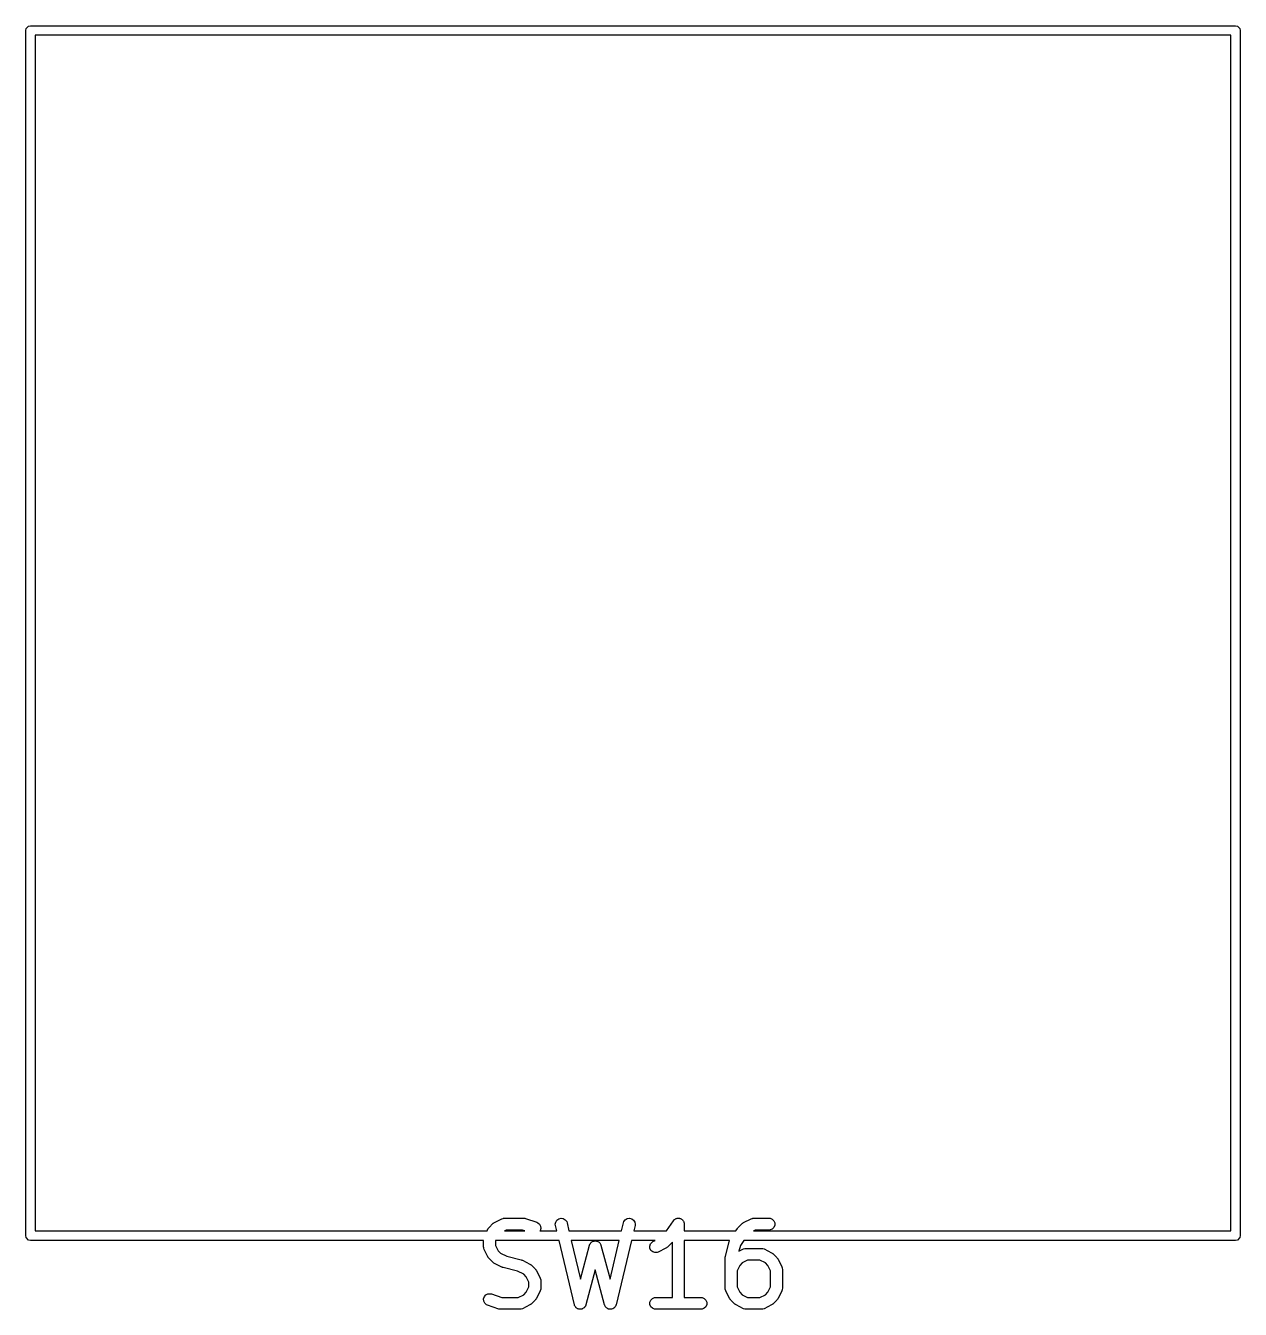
# Model space of a CAD drawing. Extents: x -0.52 to 5.81, y -3.54 to 0.77.
# Drawn here: x 1.824 to 2.428, y -0.611 to 0.026 of the extents above; entities that cross this region are included whole.
import ezdxf

# ---------------------------------------------------------------- set-up
doc = ezdxf.new("R2010")
doc.units = 0
doc.header["$MEASUREMENT"] = 0
doc.layers.add('BLACK', color=7, linetype='CONTINUOUS')

msp = doc.modelspace()

# ---------------------------------------------------------------- linework, layer by layer
at = {"layer": 'BLACK', "linetype": 'CONTINUOUS'}
for p, q in [((1.82459, 0.02453), (1.82587, 0.0258)), ((1.82587, 0.0258), (1.82677, 0.02598)), ((1.82677, 0.02598), (2.4252, 0.02598)), ((2.4252, 0.02598), (2.4261, 0.0258)), ((2.4261, 0.0258), (2.42738, 0.02453)), ((1.82441, 0.02362), (1.82459, 0.02453)), ((1.82441, -0.5748), (1.82441, 0.02362)), ((1.82913, 0.02126), (1.82913, -0.57244)), ((2.42283, 0.02126), (1.82913, 0.02126)), ((2.42283, -0.57244), (2.42283, 0.02126)), ((2.42738, 0.02453), (2.42756, 0.02362)), ((2.42756, 0.02362), (2.42756, -0.5748)), ((2.05717, -0.56832), (2.06092, -0.56645)), ((2.06092, -0.56645), (2.06146, -0.56624)), ((2.06146, -0.56624), (2.06157, -0.56623)), ((2.06157, -0.56623), (2.06167, -0.56619)), ((2.06167, -0.56619), (2.06224, -0.56613)), ((2.06224, -0.56613), (2.07162, -0.56613)), ((2.07162, -0.56613), (2.07191, -0.56616)), ((2.07191, -0.56616), (2.07199, -0.56616)), ((2.07199, -0.56616), (2.07209, -0.56618)), ((2.07209, -0.56618), (2.07219, -0.56619)), ((2.07219, -0.56619), (2.07226, -0.56622)), ((2.07226, -0.56622), (2.07255, -0.56629)), ((2.07255, -0.56629), (2.07817, -0.56816)), ((2.0876, -0.56806), (2.0882, -0.56708)), ((2.0882, -0.56708), (2.08913, -0.5664)), ((2.08913, -0.5664), (2.09025, -0.56614)), ((2.09025, -0.56614), (2.09139, -0.56632)), ((2.09139, -0.56632), (2.09237, -0.56692)), ((2.09237, -0.56692), (2.09305, -0.56786)), ((2.12143, -0.56786), (2.1221, -0.56692)), ((2.1221, -0.56692), (2.12308, -0.56632)), ((2.12308, -0.56632), (2.12422, -0.56614)), ((2.12422, -0.56614), (2.12534, -0.5664)), ((2.12534, -0.5664), (2.12627, -0.56708)), ((2.12627, -0.56708), (2.12688, -0.56806)), ((2.14603, -0.56744), (2.14639, -0.567)), ((2.14639, -0.567), (2.14663, -0.56684)), ((2.14663, -0.56684), (2.14684, -0.56663)), ((2.14684, -0.56663), (2.14711, -0.56652)), ((2.14711, -0.56652), (2.14735, -0.56636)), ((2.14735, -0.56636), (2.14764, -0.5663)), ((2.14764, -0.5663), (2.14791, -0.56619)), ((2.14791, -0.56619), (2.14819, -0.56619)), ((2.14819, -0.56619), (2.14848, -0.56613)), ((2.14848, -0.56613), (2.14877, -0.56619)), ((2.14877, -0.56619), (2.14906, -0.56619)), ((2.14906, -0.56619), (2.14932, -0.5663)), ((2.14932, -0.5663), (2.14961, -0.56636)), ((2.14961, -0.56636), (2.14985, -0.56652)), ((2.14985, -0.56652), (2.15012, -0.56663)), ((2.15012, -0.56663), (2.15033, -0.56684)), ((2.15033, -0.56684), (2.15057, -0.567)), ((2.15057, -0.567), (2.15073, -0.56724)), ((2.15073, -0.56724), (2.15094, -0.56745)), ((2.18091, -0.56832), (2.18466, -0.56645)), ((2.18466, -0.56645), (2.1852, -0.56624)), ((2.1852, -0.56624), (2.1853, -0.56623)), ((2.1853, -0.56623), (2.1854, -0.56619)), ((2.1854, -0.56619), (2.18598, -0.56613)), ((2.18598, -0.56613), (2.19348, -0.56613)), ((2.19348, -0.56613), (2.19405, -0.56619)), ((2.19405, -0.56619), (2.19512, -0.56663)), ((2.19512, -0.56663), (2.19593, -0.56745)), ((1.82913, -0.57244), (2.05351, -0.57244)), ((2.05351, -0.57244), (2.05398, -0.57152)), ((2.05398, -0.57152), (2.05413, -0.57127)), ((2.05413, -0.57127), (2.05416, -0.5712)), ((2.05416, -0.5712), (2.05423, -0.57112)), ((2.05423, -0.57112), (2.05429, -0.57103)), ((2.05429, -0.57103), (2.05434, -0.57098)), ((2.05434, -0.57098), (2.05453, -0.57075)), ((2.05453, -0.57075), (2.0564, -0.56887)), ((2.0564, -0.56887), (2.05663, -0.56869)), ((2.05663, -0.56869), (2.05668, -0.56863)), ((2.05668, -0.56863), (2.05677, -0.56857)), ((2.05677, -0.56857), (2.05685, -0.56851)), ((2.05685, -0.56851), (2.05692, -0.56848)), ((2.05692, -0.56848), (2.05717, -0.56832)), ((2.06294, -0.57204), (2.06214, -0.57244)), ((2.06214, -0.57244), (2.07234, -0.57244)), ((2.07114, -0.57204), (2.06294, -0.57204)), ((2.07234, -0.57244), (2.07114, -0.57204)), ((2.07817, -0.56816), (2.0787, -0.5684)), ((2.0787, -0.5684), (2.07957, -0.56915)), ((2.07957, -0.56915), (2.08009, -0.57018)), ((2.07981, -0.57242), (2.07979, -0.57244)), ((2.07979, -0.57244), (2.08813, -0.57244)), ((2.08017, -0.57133), (2.07981, -0.57242)), ((2.08009, -0.57018), (2.08017, -0.57133)), ((2.08741, -0.5692), (2.0876, -0.56806)), ((2.08749, -0.56977), (2.08741, -0.5692)), ((2.08813, -0.57244), (2.08749, -0.56977)), ((2.09305, -0.56786), (2.09324, -0.5684)), ((2.09324, -0.5684), (2.0942, -0.57244)), ((2.0942, -0.57244), (2.12028, -0.57244)), ((2.12028, -0.57244), (2.12124, -0.5684)), ((2.12124, -0.5684), (2.12143, -0.56786)), ((2.12698, -0.56977), (2.12635, -0.57244)), ((2.12635, -0.57244), (2.1427, -0.57244)), ((2.12688, -0.56806), (2.12706, -0.5692)), ((2.12706, -0.5692), (2.12698, -0.56977)), ((2.1427, -0.57244), (2.14602, -0.56745)), ((2.14602, -0.56745), (2.14603, -0.56745)), ((2.14603, -0.56745), (2.14603, -0.56744)), ((2.14603, -0.56745), (2.14603, -0.56745)), ((2.15094, -0.56745), (2.15105, -0.56771)), ((2.15105, -0.56771), (2.15121, -0.56795)), ((2.15121, -0.56795), (2.15127, -0.56824)), ((2.15127, -0.56824), (2.15138, -0.56851)), ((2.15138, -0.56851), (2.15143, -0.56908)), ((2.15143, -0.56908), (2.15143, -0.56908)), ((2.15143, -0.56908), (2.15143, -0.56909)), ((2.15143, -0.56909), (2.15143, -0.56909)), ((2.15143, -0.56909), (2.15143, -0.57244)), ((2.15143, -0.57244), (2.17707, -0.57244)), ((2.17707, -0.57244), (2.1779, -0.5712)), ((2.1779, -0.5712), (2.17807, -0.57098)), ((2.1779, -0.5712), (2.1779, -0.5712)), ((2.1779, -0.5712), (2.1779, -0.5712)), ((2.17807, -0.57098), (2.17826, -0.57075)), ((2.17826, -0.57075), (2.18014, -0.56887)), ((2.17826, -0.57075), (2.17826, -0.57075)), ((2.17826, -0.57075), (2.17826, -0.57075)), ((2.18014, -0.56887), (2.18037, -0.56869)), ((2.18037, -0.56869), (2.18042, -0.56863)), ((2.18042, -0.56863), (2.18051, -0.56857)), ((2.18051, -0.56857), (2.18059, -0.56851)), ((2.18059, -0.56851), (2.18066, -0.56848)), ((2.18066, -0.56848), (2.18091, -0.56832)), ((2.18667, -0.57204), (2.18587, -0.57244)), ((2.18587, -0.57244), (2.42283, -0.57244)), ((2.19348, -0.57204), (2.18667, -0.57204)), ((2.19405, -0.57198), (2.19348, -0.57204)), ((2.19512, -0.57154), (2.19405, -0.57198)), ((2.19593, -0.57073), (2.19512, -0.57154)), ((2.19593, -0.56745), (2.19637, -0.56851)), ((2.19637, -0.56966), (2.19593, -0.57073)), ((2.19637, -0.56851), (2.19637, -0.56966)), ((1.82459, -0.57571), (1.82441, -0.5748)), ((1.82587, -0.57699), (1.82459, -0.57571)), ((1.82677, -0.57717), (1.82587, -0.57699)), ((2.05179, -0.57717), (1.82677, -0.57717)), ((2.05179, -0.58034), (2.05179, -0.57717)), ((2.05775, -0.57717), (2.0577, -0.57728)), ((2.0577, -0.57728), (2.0577, -0.57964)), ((2.0577, -0.57964), (2.05904, -0.58234)), ((2.08925, -0.57717), (2.05775, -0.57717)), ((2.09687, -0.60914), (2.08925, -0.57717)), ((2.09532, -0.57717), (2.0999, -0.59639)), ((2.11915, -0.57717), (2.09532, -0.57717)), ((2.0999, -0.59639), (2.10438, -0.57958)), ((2.10438, -0.57958), (2.10443, -0.57944)), ((2.10443, -0.57944), (2.10444, -0.57938)), ((2.10444, -0.57938), (2.10448, -0.57932)), ((2.10448, -0.57932), (2.10459, -0.57903)), ((2.10459, -0.57903), (2.10482, -0.57872)), ((2.10482, -0.57872), (2.10502, -0.57839)), ((2.10502, -0.57839), (2.10517, -0.57827)), ((2.10517, -0.57827), (2.10529, -0.57812)), ((2.10529, -0.57812), (2.10562, -0.57792)), ((2.10562, -0.57792), (2.10593, -0.57769)), ((2.10593, -0.57769), (2.10612, -0.57764)), ((2.10612, -0.57764), (2.10628, -0.57754)), ((2.10628, -0.57754), (2.10667, -0.57749)), ((2.10667, -0.57749), (2.10705, -0.57739)), ((2.10705, -0.57739), (2.10724, -0.57741)), ((2.10724, -0.57741), (2.10743, -0.57739)), ((2.10743, -0.57739), (2.1078, -0.57749)), ((2.1078, -0.57749), (2.10819, -0.57754)), ((2.10819, -0.57754), (2.10835, -0.57764)), ((2.10835, -0.57764), (2.10854, -0.57769)), ((2.10854, -0.57769), (2.10885, -0.57792)), ((2.10885, -0.57792), (2.10919, -0.57812)), ((2.10919, -0.57812), (2.1093, -0.57827)), ((2.1093, -0.57827), (2.10945, -0.57839)), ((2.10945, -0.57839), (2.10965, -0.57872)), ((2.10965, -0.57872), (2.10989, -0.57903)), ((2.10989, -0.57903), (2.10999, -0.57932)), ((2.10999, -0.57932), (2.11003, -0.57938)), ((2.11003, -0.57938), (2.11004, -0.57944)), ((2.11004, -0.57944), (2.11009, -0.57958)), ((2.11009, -0.57958), (2.11457, -0.59639)), ((2.11457, -0.59639), (2.11915, -0.57717)), ((2.12522, -0.57717), (2.11761, -0.60914)), ((2.13697, -0.57717), (2.12522, -0.57717)), ((2.1343, -0.57997), (2.13467, -0.57887)), ((2.13438, -0.58112), (2.1343, -0.57997)), ((2.13467, -0.57887), (2.13542, -0.578)), ((2.13542, -0.578), (2.13591, -0.57769)), ((2.13591, -0.57769), (2.13697, -0.57717)), ((2.14553, -0.57809), (2.14307, -0.58055)), ((2.14553, -0.6055), (2.14553, -0.57809)), ((2.17396, -0.57717), (2.15143, -0.57717)), ((2.15143, -0.57717), (2.15143, -0.6055)), ((2.17186, -0.58524), (2.17374, -0.57775)), ((2.17374, -0.57775), (2.17386, -0.57741)), ((2.17386, -0.57741), (2.17387, -0.57733)), ((2.17387, -0.57733), (2.17391, -0.57727)), ((2.17391, -0.57727), (2.17393, -0.5772)), ((2.17393, -0.5772), (2.17396, -0.57717)), ((2.17934, -0.57967), (2.17861, -0.58259)), ((2.18102, -0.57717), (2.17934, -0.57967)), ((2.4252, -0.57717), (2.18102, -0.57717)), ((2.4261, -0.57699), (2.4252, -0.57717)), ((2.42738, -0.57571), (2.4261, -0.57699)), ((2.42756, -0.5748), (2.42738, -0.57571)), ((2.05185, -0.58091), (2.05179, -0.58034)), ((2.05189, -0.58101), (2.05185, -0.58091)), ((2.0519, -0.58112), (2.05189, -0.58101)), ((2.0521, -0.58166), (2.0519, -0.58112)), ((2.05398, -0.58541), (2.0521, -0.58166)), ((2.05413, -0.58565), (2.05398, -0.58541)), ((2.05416, -0.58573), (2.05413, -0.58565)), ((2.05423, -0.58581), (2.05416, -0.58573)), ((2.05429, -0.5859), (2.05423, -0.58581)), ((2.05434, -0.58595), (2.05429, -0.5859)), ((2.05453, -0.58617), (2.05434, -0.58595)), ((2.0564, -0.58805), (2.05453, -0.58617)), ((2.05904, -0.58234), (2.06024, -0.58353)), ((2.06024, -0.58353), (2.06327, -0.58505)), ((2.06327, -0.58505), (2.07046, -0.58685)), ((2.1349, -0.58215), (2.13438, -0.58112)), ((2.13577, -0.5829), (2.1349, -0.58215)), ((2.13686, -0.58327), (2.13577, -0.5829)), ((2.13801, -0.58318), (2.13686, -0.58327)), ((2.13855, -0.58298), (2.13801, -0.58318)), ((2.1423, -0.5811), (2.13855, -0.58298)), ((2.14255, -0.58095), (2.1423, -0.5811)), ((2.14262, -0.58092), (2.14255, -0.58095)), ((2.1427, -0.58085), (2.14262, -0.58092)), ((2.14279, -0.58079), (2.1427, -0.58085)), ((2.14284, -0.58073), (2.14279, -0.58079)), ((2.14307, -0.58055), (2.14284, -0.58073)), ((2.17178, -0.58582), (2.17181, -0.5856)), ((2.17179, -0.58586), (2.17178, -0.58582)), ((2.17178, -0.58596), (2.17179, -0.58586)), ((2.17178, -0.60096), (2.17178, -0.58596)), ((2.17181, -0.5856), (2.17183, -0.58538)), ((2.17183, -0.58538), (2.17185, -0.58534)), ((2.17185, -0.58534), (2.17186, -0.58524)), ((2.17861, -0.58259), (2.18091, -0.58144)), ((2.18091, -0.58144), (2.18145, -0.58124)), ((2.18145, -0.58124), (2.18155, -0.58123)), ((2.18155, -0.58123), (2.18165, -0.58119)), ((2.18165, -0.58119), (2.18223, -0.58113)), ((2.18223, -0.58113), (2.18973, -0.58113)), ((2.18973, -0.58113), (2.1903, -0.58119)), ((2.1903, -0.58119), (2.1904, -0.58123)), ((2.1904, -0.58123), (2.19051, -0.58124)), ((2.19051, -0.58124), (2.19105, -0.58144)), ((2.19105, -0.58144), (2.1948, -0.58332)), ((2.1948, -0.58332), (2.19504, -0.58348)), ((2.19504, -0.58348), (2.19512, -0.58351)), ((2.19512, -0.58351), (2.1952, -0.58357)), ((2.1952, -0.58357), (2.19529, -0.58363)), ((2.19529, -0.58363), (2.19534, -0.58369)), ((2.19534, -0.58369), (2.19556, -0.58387)), ((2.19556, -0.58387), (2.19744, -0.58575)), ((2.19744, -0.58575), (2.19762, -0.58597)), ((2.19762, -0.58597), (2.19768, -0.58602)), ((2.19768, -0.58602), (2.19774, -0.58611)), ((2.19774, -0.58611), (2.19781, -0.58619)), ((2.19781, -0.58619), (2.19784, -0.58627)), ((2.19784, -0.58627), (2.19799, -0.58651)), ((2.05663, -0.58823), (2.0564, -0.58805)), ((2.05668, -0.58829), (2.05663, -0.58823)), ((2.05677, -0.58835), (2.05668, -0.58829)), ((2.05685, -0.58842), (2.05677, -0.58835)), ((2.05692, -0.58845), (2.05685, -0.58842)), ((2.05717, -0.5886), (2.05692, -0.58845)), ((2.06092, -0.59048), (2.05717, -0.5886)), ((2.06096, -0.59049), (2.06092, -0.59048)), ((2.06098, -0.5905), (2.06096, -0.59049)), ((2.06122, -0.59059), (2.06098, -0.5905)), ((2.06146, -0.59068), (2.06122, -0.59059)), ((2.06148, -0.59068), (2.06146, -0.59068)), ((2.06153, -0.5907), (2.06148, -0.59068)), ((2.06871, -0.5925), (2.06153, -0.5907)), ((2.07174, -0.59401), (2.06871, -0.5925)), ((2.07046, -0.58685), (2.0705, -0.58686)), ((2.0705, -0.58686), (2.07052, -0.58686)), ((2.07052, -0.58686), (2.07076, -0.58695)), ((2.07076, -0.58695), (2.071, -0.58704)), ((2.071, -0.58704), (2.07102, -0.58705)), ((2.07102, -0.58705), (2.07106, -0.58707)), ((2.07106, -0.58707), (2.07481, -0.58894)), ((2.07481, -0.58894), (2.07506, -0.5891)), ((2.07506, -0.5891), (2.07513, -0.58913)), ((2.07513, -0.58913), (2.07521, -0.5892)), ((2.07521, -0.5892), (2.0753, -0.58925)), ((2.0753, -0.58925), (2.07535, -0.58931)), ((2.07535, -0.58931), (2.07558, -0.5895)), ((2.07558, -0.5895), (2.07745, -0.59137)), ((2.07745, -0.59137), (2.07764, -0.5916)), ((2.07764, -0.5916), (2.0777, -0.59165)), ((2.0777, -0.59165), (2.07775, -0.59174)), ((2.07775, -0.59174), (2.07782, -0.59182)), ((2.07782, -0.59182), (2.07785, -0.59189)), ((2.07785, -0.59189), (2.07801, -0.59214)), ((2.07801, -0.59214), (2.07988, -0.59589)), ((2.10724, -0.5918), (2.10259, -0.60922)), ((2.11188, -0.60922), (2.10724, -0.5918)), ((2.17903, -0.58958), (2.17768, -0.59228)), ((2.17768, -0.59228), (2.17768, -0.60026)), ((2.18023, -0.58839), (2.17903, -0.58958)), ((2.18292, -0.58704), (2.18023, -0.58839)), ((2.18903, -0.58704), (2.18292, -0.58704)), ((2.19173, -0.58839), (2.18903, -0.58704)), ((2.19292, -0.58958), (2.19173, -0.58839)), ((2.19427, -0.59228), (2.19292, -0.58958)), ((2.19427, -0.60026), (2.19427, -0.59228)), ((2.19799, -0.58651), (2.19987, -0.59026)), ((2.19987, -0.59026), (2.20007, -0.5908)), ((2.20007, -0.5908), (2.20008, -0.59091)), ((2.20008, -0.59091), (2.20012, -0.59101)), ((2.20012, -0.59101), (2.20018, -0.59158)), ((2.20018, -0.59158), (2.20018, -0.60096)), ((2.07294, -0.59521), (2.07174, -0.59401)), ((2.07429, -0.59791), (2.07294, -0.59521)), ((2.07429, -0.60026), (2.07429, -0.59791)), ((2.07988, -0.59589), (2.08009, -0.59643)), ((2.08009, -0.59643), (2.0801, -0.59653)), ((2.0801, -0.59653), (2.08014, -0.59663)), ((2.08014, -0.59663), (2.08019, -0.59721)), ((2.08019, -0.59721), (2.08019, -0.60096)), ((2.05181, -0.60621), (2.05218, -0.60512)), ((2.05218, -0.60512), (2.05293, -0.60425)), ((2.05293, -0.60425), (2.05396, -0.60373)), ((2.05396, -0.60373), (2.05511, -0.60365)), ((2.05511, -0.60365), (2.05568, -0.60378)), ((2.05568, -0.60378), (2.06085, -0.6055)), ((2.06085, -0.6055), (2.06904, -0.6055)), ((2.06904, -0.6055), (2.07174, -0.60416)), ((2.07174, -0.60416), (2.07294, -0.60296)), ((2.07294, -0.60296), (2.07429, -0.60026)), ((2.07988, -0.60228), (2.07801, -0.60603)), ((2.08009, -0.60174), (2.07988, -0.60228)), ((2.0801, -0.60163), (2.08009, -0.60174)), ((2.08014, -0.60153), (2.0801, -0.60163)), ((2.08019, -0.60096), (2.08014, -0.60153)), ((2.13666, -0.60556), (2.13723, -0.6055)), ((2.13723, -0.6055), (2.14553, -0.6055)), ((2.15143, -0.6055), (2.15973, -0.6055)), ((2.15973, -0.6055), (2.16031, -0.60556)), ((2.17183, -0.60153), (2.17178, -0.60096)), ((2.17187, -0.60163), (2.17183, -0.60153)), ((2.17188, -0.60174), (2.17187, -0.60163)), ((2.17209, -0.60228), (2.17188, -0.60174)), ((2.17396, -0.60603), (2.17209, -0.60228)), ((2.17768, -0.60026), (2.17903, -0.60296)), ((2.17903, -0.60296), (2.18023, -0.60416)), ((2.18023, -0.60416), (2.18292, -0.6055)), ((2.18292, -0.6055), (2.18903, -0.6055)), ((2.18903, -0.6055), (2.19173, -0.60416)), ((2.19173, -0.60416), (2.19292, -0.60296)), ((2.19292, -0.60296), (2.19427, -0.60026)), ((2.19987, -0.60228), (2.19799, -0.60603)), ((2.20007, -0.60174), (2.19987, -0.60228)), ((2.20008, -0.60163), (2.20007, -0.60174)), ((2.20012, -0.60153), (2.20008, -0.60163)), ((2.20018, -0.60096), (2.20012, -0.60153)), ((2.0519, -0.60736), (2.05181, -0.60621)), ((2.05241, -0.60839), (2.0519, -0.60736)), ((2.05328, -0.60915), (2.05241, -0.60839)), ((2.05381, -0.60938), (2.05328, -0.60915)), ((2.05943, -0.61126), (2.05381, -0.60938)), ((2.05972, -0.61132), (2.05943, -0.61126)), ((2.05979, -0.61135), (2.05972, -0.61132)), ((2.0599, -0.61136), (2.05979, -0.61135)), ((2.06, -0.61139), (2.0599, -0.61136)), ((2.06008, -0.61138), (2.06, -0.61139)), ((2.06037, -0.61141), (2.06008, -0.61138)), ((2.06974, -0.61141), (2.06037, -0.61141)), ((2.07032, -0.61135), (2.06974, -0.61141)), ((2.07042, -0.61131), (2.07032, -0.61135)), ((2.07052, -0.61131), (2.07042, -0.61131)), ((2.07106, -0.6111), (2.07052, -0.61131)), ((2.07481, -0.60922), (2.07106, -0.6111)), ((2.07506, -0.60907), (2.07481, -0.60922)), ((2.07513, -0.60904), (2.07506, -0.60907)), ((2.07521, -0.60897), (2.07513, -0.60904)), ((2.0753, -0.60892), (2.07521, -0.60897)), ((2.07535, -0.60886), (2.0753, -0.60892)), ((2.07558, -0.60867), (2.07535, -0.60886)), ((2.07745, -0.6068), (2.07558, -0.60867)), ((2.07764, -0.60657), (2.07745, -0.6068)), ((2.0777, -0.60652), (2.07764, -0.60657)), ((2.07775, -0.60643), (2.0777, -0.60652)), ((2.07782, -0.60635), (2.07775, -0.60643)), ((2.07785, -0.60628), (2.07782, -0.60635)), ((2.07801, -0.60603), (2.07785, -0.60628)), ((2.09693, -0.60934), (2.09687, -0.60914)), ((2.09694, -0.60941), (2.09693, -0.60934)), ((2.09698, -0.60947), (2.09694, -0.60941)), ((2.09705, -0.60969), (2.09698, -0.60947)), ((2.09731, -0.61004), (2.09705, -0.60969)), ((2.09752, -0.61041), (2.09731, -0.61004)), ((2.09764, -0.6105), (2.09752, -0.61041)), ((2.09773, -0.61062), (2.09764, -0.6105)), ((2.09809, -0.61085), (2.09773, -0.61062)), ((2.09843, -0.61111), (2.09809, -0.61085)), ((2.09858, -0.61115), (2.09843, -0.61111)), ((2.09871, -0.61123), (2.09858, -0.61115)), ((2.09913, -0.61129), (2.09871, -0.61123)), ((2.09955, -0.6114), (2.09913, -0.61129)), ((2.0997, -0.61138), (2.09955, -0.6114)), ((2.09985, -0.61141), (2.0997, -0.61138)), ((2.10027, -0.61131), (2.09985, -0.61141)), ((2.10069, -0.61125), (2.10027, -0.61131)), ((2.10082, -0.61118), (2.10069, -0.61125)), ((2.10097, -0.61114), (2.10082, -0.61118)), ((2.10132, -0.61089), (2.10097, -0.61114)), ((2.10169, -0.61068), (2.10132, -0.61089)), ((2.10178, -0.61055), (2.10169, -0.61068)), ((2.1019, -0.61047), (2.10178, -0.61055)), ((2.10213, -0.6101), (2.1019, -0.61047)), ((2.10239, -0.60976), (2.10213, -0.6101)), ((2.10247, -0.60955), (2.10239, -0.60976)), ((2.10251, -0.60948), (2.10247, -0.60955)), ((2.10252, -0.60941), (2.10251, -0.60948)), ((2.10259, -0.60922), (2.10252, -0.60941)), ((2.11196, -0.60941), (2.11188, -0.60922)), ((2.11197, -0.60948), (2.11196, -0.60941)), ((2.11201, -0.60955), (2.11197, -0.60948)), ((2.11209, -0.60976), (2.11201, -0.60955)), ((2.11235, -0.6101), (2.11209, -0.60976)), ((2.11257, -0.61047), (2.11235, -0.6101)), ((2.11269, -0.61055), (2.11257, -0.61047)), ((2.11279, -0.61068), (2.11269, -0.61055)), ((2.11316, -0.61089), (2.11279, -0.61068)), ((2.1135, -0.61114), (2.11316, -0.61089)), ((2.11365, -0.61118), (2.1135, -0.61114)), ((2.11378, -0.61125), (2.11365, -0.61118)), ((2.11421, -0.61131), (2.11378, -0.61125)), ((2.11463, -0.61141), (2.11421, -0.61131)), ((2.11477, -0.61138), (2.11463, -0.61141)), ((2.11493, -0.6114), (2.11477, -0.61138)), ((2.11534, -0.61129), (2.11493, -0.6114)), ((2.11576, -0.61123), (2.11534, -0.61129)), ((2.11589, -0.61115), (2.11576, -0.61123)), ((2.11604, -0.61111), (2.11589, -0.61115)), ((2.11638, -0.61085), (2.11604, -0.61111)), ((2.11674, -0.61062), (2.11638, -0.61085)), ((2.11683, -0.6105), (2.11674, -0.61062)), ((2.11695, -0.61041), (2.11683, -0.6105)), ((2.11717, -0.61004), (2.11695, -0.61041)), ((2.11742, -0.60969), (2.11717, -0.61004)), ((2.11749, -0.60947), (2.11742, -0.60969)), ((2.11753, -0.60941), (2.11749, -0.60947)), ((2.11754, -0.60934), (2.11753, -0.60941)), ((2.11761, -0.60914), (2.11754, -0.60934)), ((2.13434, -0.60788), (2.13478, -0.60682)), ((2.13434, -0.60903), (2.13434, -0.60788)), ((2.13478, -0.6101), (2.13434, -0.60903)), ((2.13478, -0.60682), (2.13559, -0.606)), ((2.13559, -0.61091), (2.13478, -0.6101)), ((2.13559, -0.606), (2.13666, -0.60556)), ((2.13666, -0.61135), (2.13559, -0.61091)), ((2.13723, -0.61141), (2.13666, -0.61135)), ((2.15973, -0.61141), (2.13723, -0.61141)), ((2.16031, -0.61135), (2.15973, -0.61141)), ((2.16031, -0.60556), (2.16137, -0.606)), ((2.16137, -0.61091), (2.16031, -0.61135)), ((2.16137, -0.606), (2.16219, -0.60682)), ((2.16219, -0.6101), (2.16137, -0.61091)), ((2.16219, -0.60682), (2.16263, -0.60788)), ((2.16263, -0.60903), (2.16219, -0.6101)), ((2.16263, -0.60788), (2.16263, -0.60903)), ((2.17412, -0.60628), (2.17396, -0.60603)), ((2.17415, -0.60635), (2.17412, -0.60628)), ((2.17421, -0.60643), (2.17415, -0.60635)), ((2.17427, -0.60652), (2.17421, -0.60643)), ((2.17433, -0.60657), (2.17427, -0.60652)), ((2.17451, -0.6068), (2.17433, -0.60657)), ((2.17639, -0.60867), (2.17451, -0.6068)), ((2.17662, -0.60886), (2.17639, -0.60867)), ((2.17667, -0.60892), (2.17662, -0.60886)), ((2.17676, -0.60897), (2.17667, -0.60892)), ((2.17684, -0.60904), (2.17676, -0.60897)), ((2.17691, -0.60907), (2.17684, -0.60904)), ((2.17716, -0.60922), (2.17691, -0.60907)), ((2.18091, -0.6111), (2.17716, -0.60922)), ((2.18145, -0.61131), (2.18091, -0.6111)), ((2.18155, -0.61131), (2.18145, -0.61131)), ((2.18165, -0.61135), (2.18155, -0.61131)), ((2.18223, -0.61141), (2.18165, -0.61135)), ((2.18973, -0.61141), (2.18223, -0.61141)), ((2.1903, -0.61135), (2.18973, -0.61141)), ((2.1904, -0.61131), (2.1903, -0.61135)), ((2.19051, -0.61131), (2.1904, -0.61131)), ((2.19105, -0.6111), (2.19051, -0.61131)), ((2.1948, -0.60922), (2.19105, -0.6111)), ((2.19504, -0.60907), (2.1948, -0.60922)), ((2.19512, -0.60904), (2.19504, -0.60907)), ((2.1952, -0.60897), (2.19512, -0.60904)), ((2.19529, -0.60892), (2.1952, -0.60897)), ((2.19534, -0.60886), (2.19529, -0.60892)), ((2.19556, -0.60867), (2.19534, -0.60886)), ((2.19744, -0.6068), (2.19556, -0.60867)), ((2.19762, -0.60657), (2.19744, -0.6068)), ((2.19768, -0.60652), (2.19762, -0.60657)), ((2.19774, -0.60643), (2.19768, -0.60652)), ((2.19781, -0.60635), (2.19774, -0.60643)), ((2.19784, -0.60628), (2.19781, -0.60635)), ((2.19799, -0.60603), (2.19784, -0.60628))]:
    msp.add_line(p, q, dxfattribs=at)

doc.saveas('drawing.dxf')
